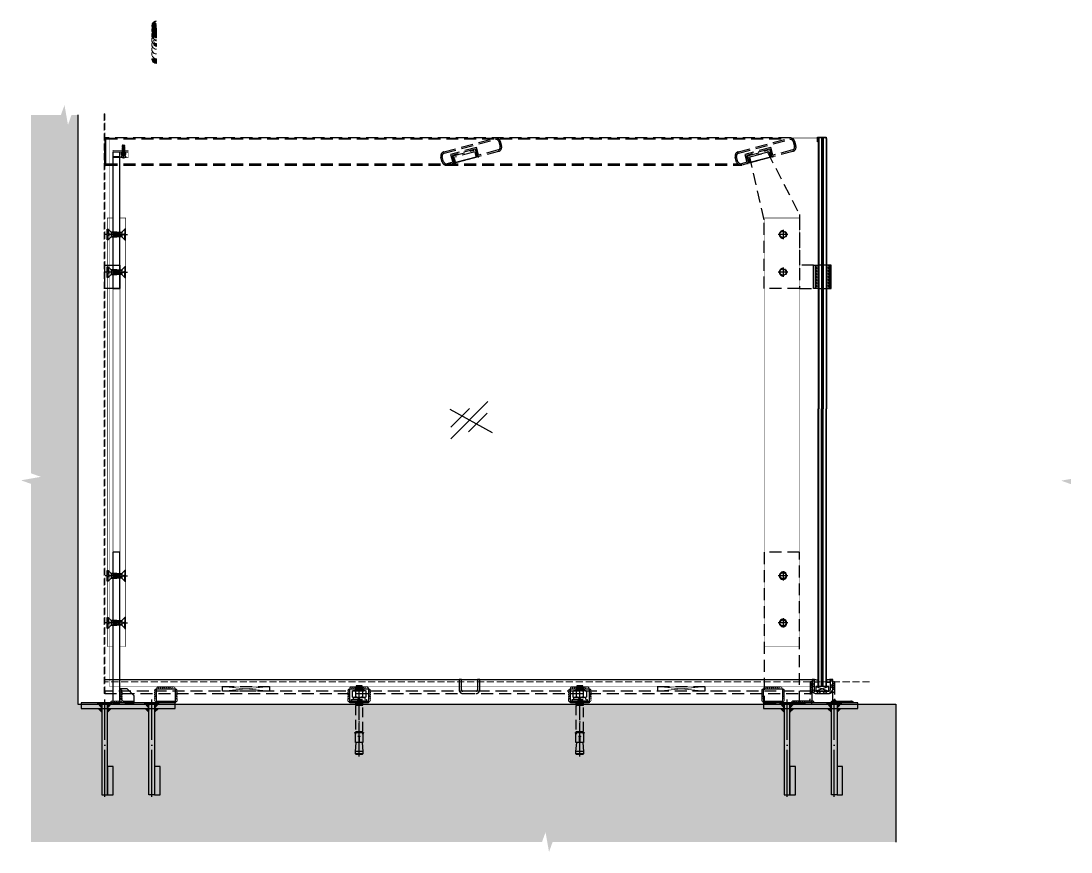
# Model space of a CAD drawing. Header units: millimetres. Extents: x -5 to 2226, y -25 to 1740.
import ezdxf

# ---------------------------------------------------------------- set-up
doc = ezdxf.new("R2010")
doc.units = ezdxf.units.MM
for name, pattern in [('CENTER', [2, 1.25, -0.25, 0.25, -0.25]), ('DASH', [0.35, 0.25, -0.1]), ('DASHED', [19.05, 12.7, -6.35]), ('DOTE', [2.42, 2, -0.2, 0.02, -0.2])]:
    doc.linetypes.add(name, pattern=pattern)
for name, color, linetype in [('@F03_Section_Glass', 4, 'Continuous'), ('@F05_Section_Steel', 24, 'Continuous'), ('@F09_Submate', 8, 'Continuous'), ('@F17_Gridline_Other', 132, 'Continuous'), ('@F19_DIM', 7, 'Continuous'), ('@F20_Fill', 251, 'Continuous'), ('A-Wind', 4, 'Continuous'), ('DIM', 8, 'Continuous'), ('F01_Section_Alu.E', 92, 'Continuous'), ('F04_Section_Stone', 190, 'Continuous'), ('F06_Section_Steel', 24, 'Continuous'), ('F08_Hardware', 13, 'Continuous'), ('F09_Submate', 8, 'Continuous'), ('F11_Hardware', 13, 'Continuous'), ('F23_Wall', 2, 'Continuous'), ('F25_Stru_Fill', 252, 'Continuous'), ('F26_Dote', 1, 'DOTE'), ('F31_Gridline_Other', 132, 'Continuous'), ('F57_Sign', 240, 'Continuous'), ('F58_Dote', 1, 'DOTE'), ('F90_Dote', 145, 'Continuous'), ('F_Submate_Other', 250, 'Continuous'), ('pj', 4, 'Continuous'), ('user', 7, 'Continuous'), ('WELD', 8, 'Continuous'), ('window', 54, 'Continuous'), ('XX', 6, 'DASHED'), ('ZX', 1, 'CENTER'), ('图框', 7, 'Continuous')]:
    doc.layers.add(name, color=color, linetype=linetype)
doc.layers.add('JY-11填充层', color=8, linetype='Continuous', lineweight=5)
pattern_1 = [(45, (-65008.453, 15002.4512), (-1.122532015, 1.122532015), []), (135, (-65008.453, 15002.4512), (-1.122532015, -1.122532015), [])]
pattern_2 = [(45, (423.22, 326.87), (-112.25, 112.25), [])]
pattern_3 = [(45, (1348.22, 326.87), (-112.25, 112.25), [])]

# ---------------------------------------------------------------- blocks, each defined once
blk = doc.blocks.new('YM02-V')
at = {"layer": 'F06_Section_Steel'}
h = blk.add_hatch(dxfattribs=at)
h.set_pattern_fill('ANSI37', color=4, style=0)
h.set_pattern_definition(pattern_1)
h.paths.add_polyline_path([(0, 66), (0, 50), (2, 50), (2, 56), (10, 56), (10, 57)])
h.paths.add_polyline_path([(12, 64), (12, 56), (20, 56)])
h.paths.add_polyline_path([(12, 57), (10, 57), (10, 56), (12, 56)])
h.paths.add_polyline_path([(12, 44), (10, 44), (10, 43), (12, 43)])
h.paths.add_polyline_path([(10, 43), (10, 44), (2, 44), (2, 50), (0, 50), (0, 34)])
h.paths.add_polyline_path([(20, 44), (12, 44), (12, 36)])
h = blk.add_hatch(dxfattribs=at)
h.set_pattern_fill('ANSI37', color=4, style=0)
h.set_pattern_definition(pattern_1)
h.paths.add_polyline_path([(0, -66), (0, -50), (2, -50), (2, -56), (10, -56), (10, -57)])
h.paths.add_polyline_path([(12, -64), (12, -56), (20, -56)])
h.paths.add_polyline_path([(12, -57), (10, -57), (10, -56), (12, -56)])
h.paths.add_polyline_path([(12, -44), (10, -44), (10, -43), (12, -43)])
h.paths.add_polyline_path([(10, -43), (10, -44), (2, -44), (2, -50), (0, -50), (0, -34)])
h.paths.add_polyline_path([(20, -44), (12, -44), (12, -36)])
at = {"layer": 'F06_Section_Steel', "color": 4}
for p, q in [((10, 57), (0, 66)), ((12, 57), (10, 57)), ((10, 57), (10, 56)), ((12, 64), (20, 56)), ((10, 43), (0, 34)), ((10, 43), (10, 44)), ((12, 43), (10, 43)), ((12, 36), (20, 44)), ((10, -43), (0, -34)), ((12, -43), (10, -43)), ((10, -43), (10, -44)), ((12, -36), (20, -44)), ((10, -57), (0, -66)), ((10, -57), (10, -56)), ((12, -57), (10, -57)), ((12, -64), (20, -56))]:
    blk.add_line(p, q, dxfattribs=at)
at = {"layer": 'F06_Section_Steel'}
for points in [[(12, -100), (12, 100), (0, 100), (0, -100)], [(195, 68), (135, 68), (135, 56), (195, 56), (195, 68)], [(195, 44), (2, 44), (2, 56), (195, 56), (195, 44)], [(195, -44), (2, -44), (2, -56), (195, -56), (195, -44)], [(195, -32), (135, -32), (135, -44), (195, -44), (195, -32)]]:
    blk.add_lwpolyline(points, close=True, dxfattribs=at)
at = {"layer": 'F58_Dote', "ltscale": 50}
for p, q in [((199.6, 50), (-6.9, 50)), ((199.6, -50), (-6.9, -50))]:
    blk.add_line(p, q, dxfattribs=at)
blk = doc.blocks.new('*U222')
at = {"layer": 'JY-11填充层'}
for centre, end in [((4, 0), 180), ((8, 0), 120), ((12, 0), 120), ((16, 0), 120), ((20, 0), 120), ((24, 0), 120)]:
    blk.add_arc(centre, 4, 0, end, dxfattribs=at)
blk = doc.blocks.new('*U14')
at = {"layer": 'JY-11填充层'}
for centre, end in [((4, 0), 180), ((8, 0), 120), ((12, 0), 120), ((16, 0), 120), ((20, 0), 120), ((24, 0), 120), ((28, 0), 120), ((32, 0), 120), ((36, 0), 120)]:
    blk.add_arc(centre, 4, 0, end, dxfattribs=at)
blk = doc.blocks.new('30角钢（平面）')
at = {"layer": '@F05_Section_Steel', "elevation": 0}
for points in [[(171496.2, -73616), (171496.2, -73586), (171456.2, -73586), (171456.2, -73616), (171496.2, -73616)], [(171496.2, -73612), (171496.2, -73612), (171456.2, -73612)]]:
    blk.add_lwpolyline(points, dxfattribs=at)
at = {"layer": 'JY-11填充层', "rotation": 90}
blk.add_blockref('*U222', (171456.2, -73614, 0), dxfattribs=at)
at = {"layer": 'JY-11填充层'}
blk.add_blockref('*U14', (171456.2, -73586, 0), dxfattribs=at)
at = {"layer": 'JY-11填充层', "xscale": -1, "rotation": 270}
blk.add_blockref('*U222', (171496.2, -73614, 0), dxfattribs=at)
blk = doc.blocks.new('A$C2D332B79')
at = {"layer": 'DIM', "linetype": 'DASHED', "ltscale": 450}
blk.add_line((7.2, 0), (358.3, 351.1), dxfattribs=at)
at = {"layer": 'DIM'}
for p, q in [((0, 279.9), (398.5, 58.2)), ((9.8, 110.5), (185.3, 286)), ((176.3, 65), (351.8, 240.6))]:
    blk.add_line(p, q, dxfattribs=at)
blk = doc.blocks.new('FB10X15')
at = {"layer": 'F26_Dote', "linetype": 'DOTE', "ltscale": 10}
blk.add_line((73.7, 0), (-22.3, 0), dxfattribs=at)
at = {"layer": 'XX'}
for p, q in [((-17.3, -5), (-16.1, 5)), ((-14.2, 4), (-15.8, 4)), ((-14.8, -5), (-14.1, 0.7)), ((-13.1, 4.6), (-5.7, 4.6)), ((-2, 2), (-4.6, -0.6)), ((-2, 0.6), (-4.6, -2)), ((0.8, 4), (0, 4)), ((0.2, -5), (1.4, 5)), ((3.3, 4), (1.7, 4)), ((2.7, -5), (3.9, 5)), ((5.8, 4), (4.2, 4)), ((5.2, -5), (5.9, 0.7)), ((66.8, -5), (66.8, 5)), ((70.1, -5), (70.1, 5)), ((-15.1, -4), (-16.8, -4)), ((-14.1, -4), (-14.3, -4)), ((-13.1, -4.6), (-5.7, -4.6)), ((2.4, -4), (0.7, -4)), ((4.9, -4), (3.2, -4)), ((5.9, -4), (5.7, -4))]:
    blk.add_line(p, q, dxfattribs=at)
for points in [[(-17.6, -4), (-20.1, -4), (-20.1, 4), (-16.7, 4)], [(-14.1, 4), (-14.2, 4), (-15.1, -4), (-14.8, -5), (-14.3, -4), (-14.1, -2.7)], [(0, -4.5), (0.2, -5), (0.7, -4), (1.7, 4), (1.4, 5), (0.8, 4), (0, -2.9)], [(5.9, 4), (5.8, 4), (4.9, -4), (5.2, -5), (5.7, -4), (5.9, -2.7)], [(40.3, 3.9), (41.9, 3.9)], [(54.9, -4.1), (66.8, -5), (70.1, -5), (70.9, -4.2), (70.9, 4.2), (70.1, 5), (66.8, 5), (54.9, 4.1)], [(41.9, -3.9), (40.3, -3.9)]]:
    blk.add_lwpolyline(points, dxfattribs=at)
for points in [[(-17.3, -5), (-16.8, -4), (-15.8, 4), (-16.1, 5), (-16.7, 4), (-17.6, -4)], [(-4.6, 8.1), (-2, 8.1), (-2, -8), (-4.6, -8)], [(0, 10.1), (-2, 10.1), (-2, -9.9), (0, -9.9)], [(2.7, -5), (3.2, -4), (4.2, 4), (3.9, 5), (3.3, 4), (2.4, -4)], [(40.3, -5), (5.9, -5), (5.9, 5), (40.3, 5)]]:
    blk.add_lwpolyline(points, close=True, dxfattribs=at)
for points in [[(-13.1, 9.2), (-5.7, 9.2, -0.221695), (-4.6, 6.9), (-4.6, -6.9, -0.221695), (-5.7, -9.2), (-13.1, -9.2, -0.221695), (-14.1, -6.9), (-14.1, 6.9, -0.221695)], [(43.9, -5), (54.9, -5), (54.9, -0.6), (47.4, -0.6, -2.21525), (47.4, 0.6), (54.9, 0.6), (54.9, 5), (43.9, 5), (41.9, 5.8), (41.9, -5.8)]]:
    blk.add_lwpolyline(points, format="xyb", close=True, dxfattribs=at)
for points in [[(-14.1, 6.9, 0.221695), (-13.1, 4.6, 0.233154), (-13.1, -4.6, 0.221695), (-14.1, -6.9)], [(-4.6, 6.9, -0.221695), (-5.7, 4.6, -0.233154), (-5.7, -4.6, -0.221695), (-4.6, -6.9)]]:
    blk.add_lwpolyline(points, format="xyb", dxfattribs=at)
for centre, start, end in [((40.1, 23.2), 275.4121, 281.6494), ((40.1, -23.2), 78.3506, 84.5879)]:
    blk.add_arc(centre, 18.6, start, end, dxfattribs=at)
blk = doc.blocks.new('肋板')
at = {"layer": '@F05_Section_Steel', "elevation": 0}
blk.add_lwpolyline([(-135353.8, 59079.8), (-135373.8, 59079.8), (-135373.8, 59094.8), (-135358.8, 59109.8), (-135343.8, 59109.8), (-135343.8, 59089.8)], close=True, dxfattribs=at)
at = {"layer": 'WELD'}
for centre, start, end in [((-135343.8, 59105.8, 0), 90, 210), ((-135343.8, 59101.8, 0), 90, 210), ((-135343.8, 59097.8, 0), 90, 210), ((-135343.8, 59101.8, 0), 90, 150), ((-135343.8, 59097.8, 0), 90, 150), ((-135369.8, 59079.8, 0), 60, 180), ((-135365.8, 59079.8, 0), 60, 180), ((-135365.8, 59079.8, 0), 120, 180), ((-135361.8, 59079.8, 0), 60, 180), ((-135361.8, 59079.8, 0), 120, 180), ((-135357.8, 59079.8, 0), 60, 180), ((-135357.8, 59079.8, 0), 120, 180), ((-135353.8, 59079.8, 0), 60, 180), ((-135353.8, 59079.8, 0), 120, 180), ((-135349.8, 59079.8, 0), 90, 180), ((-135349.8, 59079.8, 0), 120, 180), ((-135343.8, 59093.8, 0), 90, 210), ((-135343.8, 59089.8, 0), 90, 210), ((-135343.8, 59085.8, 0), 90, 180), ((-135343.8, 59093.8, 0), 90, 150), ((-135343.8, 59089.8, 0), 90, 150), ((-135343.8, 59085.8, 0), 90, 150)]:
    blk.add_arc(centre, 4, start, end, dxfattribs=at)
blk = doc.blocks.new('*U23')
at = {"layer": 'pj'}
for p, q in [((-2.1, 0), (-2.1, -0.5)), ((-2.5, -0.8), (2.5, -0.4)), ((-2.5, -0.8), (2.5, -0.4)), ((-2.1, -0.5), (-2.5, -0.8)), ((-2.5, -0.8), (-2.5, -0.8)), ((-2.5, -0.8), (-2.1, -1.1)), ((-2.5, -1.6), (2.5, -1.2)), ((-2.5, -1.6), (2.5, -1.2)), ((-2.1, -1.3), (-2.5, -1.6)), ((-2.5, -1.6), (-2.5, -1.6)), ((-2.5, -1.6), (-2.1, -1.9)), ((-2.5, -2.4), (2.5, -2)), ((-2.5, -2.4), (2.5, -2)), ((-2.5, -2.4), (-2.1, -2.1)), ((-2.1, -2.7), (-2.5, -2.4)), ((-2.5, -2.4), (-2.5, -2.4)), ((-2.5, -3.2), (2.5, -2.8)), ((-2.5, -3.2), (2.5, -2.8)), ((-2.5, -3.2), (-2.1, -2.9)), ((-2.5, -3.2), (-2.5, -3.2)), ((-2.1, -3.5), (-2.5, -3.2)), ((-2.5, -4), (2.5, -3.6)), ((-2.5, -4), (2.5, -3.6)), ((-2.5, -4), (-2.1, -3.7)), ((-2.5, -4), (-2.5, -4)), ((-2.1, -4.3), (-2.5, -4)), ((-2.5, -4.8), (2.5, -4.4)), ((-2.5, -4.8), (2.5, -4.4)), ((-2.5, -4.8), (-2.1, -4.5)), ((-2.5, -4.8), (-2.5, -4.8)), ((-2.1, -5.1), (-2.5, -4.8)), ((-2.5, -5.6), (2.5, -5.2)), ((-2.5, -5.6), (2.5, -5.2)), ((-2.5, -5.6), (-2.1, -5.3)), ((-2.5, -5.6), (-2.5, -5.6)), ((-2.1, -5.9), (-2.5, -5.6)), ((-2.5, -6.4), (2.5, -6)), ((-2.5, -6.4), (2.5, -6)), ((-2.5, -6.4), (-2.1, -6.1)), ((-2.5, -6.4), (-2.5, -6.4)), ((-2.1, -6.7), (-2.5, -6.4)), ((-2.5, -7.2), (2.5, -6.8)), ((-2.5, -7.2), (2.5, -6.8)), ((-2.5, -7.2), (-2.1, -6.9)), ((-2.5, -7.2), (-2.5, -7.2)), ((-2.1, -7.5), (-2.5, -7.2)), ((-2.5, -8), (2.5, -7.6)), ((-2.5, -8), (2.5, -7.6)), ((-2.5, -8), (-2.1, -7.7)), ((-2.5, -8), (-2.5, -8)), ((-2.1, -8.3), (-2.5, -8)), ((-2.5, -8.8), (2.5, -8.4)), ((-2.5, -8.8), (2.5, -8.4)), ((-2.5, -8.8), (-2.1, -8.5)), ((-2.5, -8.8), (-2.5, -8.8)), ((-2.1, -9.1), (-2.5, -8.8)), ((-2.5, -9.6), (2.5, -9.2)), ((-2.5, -9.6), (2.5, -9.2)), ((-2.5, -9.6), (-2.1, -9.3)), ((-2.5, -9.6), (-2.5, -9.6)), ((-2.1, -9.9), (-2.5, -9.6)), ((-2.5, -10.4), (2.5, -10)), ((-2.5, -10.4), (2.5, -10)), ((-2.5, -10.4), (-2.1, -10.1)), ((-2.5, -10.4), (-2.5, -10.4)), ((-2.1, -10.7), (-2.5, -10.4)), ((-2.5, -11.2), (2.5, -10.8)), ((-2.5, -11.2), (2.5, -10.8)), ((-2.5, -11.2), (-2.1, -10.9)), ((-2.5, -11.2), (-2.5, -11.2)), ((-2.1, -11.5), (-2.5, -11.2)), ((-2.5, -12), (2.5, -11.6)), ((-2.5, -12), (2.5, -11.6)), ((-2.5, -12), (-2.1, -11.7)), ((-2.5, -12), (-2.5, -12)), ((-2.1, -12.3), (-2.5, -12)), ((-2.5, -12.8), (2.5, -12.4)), ((-2.5, -12.8), (2.5, -12.4)), ((-2.5, -12.8), (-2.1, -12.5)), ((-2.5, -12.8), (-2.5, -12.8)), ((-2.1, -13.1), (-2.5, -12.8)), ((-2.5, -13.6), (2.5, -13.2)), ((-2.5, -13.6), (2.5, -13.2)), ((-2.5, -13.6), (-2.1, -13.3)), ((-2.5, -13.6), (-2.5, -13.6)), ((-2.1, -13.9), (-2.5, -13.6)), ((-2.5, -14.4), (2.5, -14)), ((-2.5, -14.4), (2.5, -14)), ((-2.5, -14.4), (-2.1, -14.1)), ((-2.1, -14.7), (-2.5, -14.4)), ((-2.5, -14.4), (-2.5, -14.4)), ((-2.5, -15.2), (2.5, -14.8)), ((-2.5, -15.2), (2.5, -14.8)), ((-2.1, -14.9), (-2.5, -15.2)), ((-2.5, -15.2), (-2.5, -15.2)), ((-2.5, -15.2), (-2.1, -15.5)), ((-2.5, -16), (2.5, -15.6)), ((-2.5, -16), (2.5, -15.6)), ((-2.1, -15.7), (-2.5, -16)), ((-2.5, -16), (-2.5, -16)), ((-2.5, -16), (-2.1, -16.3)), ((-2.5, -16.8), (2.5, -16.4)), ((-2.5, -16.8), (2.5, -16.4)), ((-2.5, -16.8), (-2.1, -16.5)), ((-2.1, -17.1), (-2.5, -16.8)), ((-2.5, -16.8), (-2.5, -16.8)), ((-2.1, -0.5), (2.1, -0.1)), ((-2.1, -1.1), (2.1, -0.7)), ((-2.1, -1.3), (2.1, -0.9)), ((-2.1, -1.1), (-2.1, -1.3)), ((-2.1, -1.9), (2.1, -1.5)), ((-2.1, -2.1), (2.1, -1.7)), ((-2.1, -1.9), (-2.1, -2)), ((-2.1, -2.1), (-2.1, -2)), ((-2.1, -2.7), (2.1, -2.3)), ((-2.1, -2.9), (2.1, -2.5)), ((-2.1, -2.7), (-2.1, -2.8)), ((-2.1, -2.9), (-2.1, -2.8)), ((-2.1, -3.5), (2.1, -3.1)), ((-2.1, -3.7), (2.1, -3.3)), ((-2.1, -3.5), (-2.1, -3.6)), ((-2.1, -3.7), (-2.1, -3.6)), ((-2.1, -4.3), (2.1, -3.9)), ((-2.1, -4.5), (2.1, -4.1)), ((-2.1, -4.3), (-2.1, -4.4)), ((-2.1, -4.5), (-2.1, -4.4)), ((-2.1, -5.1), (2.1, -4.7)), ((-2.1, -5.3), (2.1, -4.9)), ((-2.1, -5.1), (-2.1, -5.2)), ((-2.1, -5.3), (-2.1, -5.2)), ((-2.1, -5.9), (2.1, -5.5)), ((-2.1, -6.1), (2.1, -5.7)), ((-2.1, -5.9), (-2.1, -6)), ((-2.1, -6.1), (-2.1, -6)), ((-2.1, -6.7), (2.1, -6.3)), ((-2.1, -6.9), (2.1, -6.5)), ((-2.1, -6.7), (-2.1, -6.8)), ((-2.1, -6.9), (-2.1, -6.8)), ((-2.1, -7.5), (2.1, -7.1)), ((-2.1, -7.7), (2.1, -7.3)), ((-2.1, -7.5), (-2.1, -7.6)), ((-2.1, -7.7), (-2.1, -7.6)), ((-2.1, -8.3), (2.1, -7.9)), ((-2.1, -8.5), (2.1, -8.1)), ((-2.1, -8.3), (-2.1, -8.4)), ((-2.1, -8.5), (-2.1, -8.4)), ((-2.1, -9.1), (2.1, -8.7)), ((-2.1, -9.3), (2.1, -8.9)), ((-2.1, -9.1), (-2.1, -9.2)), ((-2.1, -9.3), (-2.1, -9.2)), ((-2.1, -9.9), (2.1, -9.5)), ((-2.1, -10.1), (2.1, -9.7)), ((-2.1, -9.9), (-2.1, -10)), ((-2.1, -10.1), (-2.1, -10)), ((-2.1, -10.7), (2.1, -10.3)), ((-2.1, -10.9), (2.1, -10.5)), ((-2.1, -10.7), (-2.1, -10.8)), ((-2.1, -10.9), (-2.1, -10.8)), ((-2.1, -11.5), (2.1, -11.1)), ((-2.1, -11.7), (2.1, -11.3)), ((-2.1, -11.5), (-2.1, -11.6)), ((-2.1, -11.7), (-2.1, -11.6)), ((-2.1, -12.3), (2.1, -11.9)), ((-2.1, -12.5), (2.1, -12.1)), ((-2.1, -12.3), (-2.1, -12.4)), ((-2.1, -12.5), (-2.1, -12.4)), ((-2.1, -13.1), (2.1, -12.7)), ((-2.1, -13.3), (2.1, -12.9)), ((-2.1, -13.1), (-2.1, -13.2)), ((-2.1, -13.3), (-2.1, -13.2)), ((-2.1, -13.9), (2.1, -13.5)), ((-2.1, -14.1), (2.1, -13.7)), ((-2.1, -14.1), (-2.1, -13.9)), ((-2.1, -14.7), (2.1, -14.3)), ((-2.1, -14.9), (2.1, -14.5)), ((-2.1, -14.8), (-2.1, -14.7)), ((-2.1, -14.8), (-2.1, -14.9)), ((-2.1, -15.5), (2.1, -15.1)), ((-2.1, -15.7), (2.1, -15.3)), ((-2.1, -15.5), (-2.1, -15.7)), ((-2.1, -16.3), (2.1, -15.9)), ((-2.1, -16.5), (2.1, -16.1)), ((-2.1, -16.3), (-2.1, -16.4)), ((-2.1, -16.5), (-2.1, -16.4)), ((-2.1, -17.1), (2.1, -16.7)), ((-2.1, -17.2), (-2.1, -17.1)), ((2.5, -17.2), (-2.1, -17.2)), ((-0.9, -17.2), (2.1, -16.9)), ((1.8, -17.2), (2.5, -17.2)), ((2.1, 0), (2.1, -0.1)), ((2.1, -0.1), (2.5, -0.4)), ((2.5, -0.4), (2.1, -0.7)), ((2.1, -0.7), (2.1, -0.9)), ((2.1, -0.9), (2.5, -1.2)), ((2.5, -1.2), (2.1, -1.5)), ((2.1, -1.5), (2.1, -1.6)), ((2.1, -1.7), (2.1, -1.6)), ((2.5, -2), (2.1, -1.7)), ((2.1, -2.3), (2.5, -2)), ((2.1, -2.3), (2.1, -2.4)), ((2.1, -2.5), (2.1, -2.4)), ((2.5, -2.8), (2.1, -2.5)), ((2.1, -3.1), (2.5, -2.8)), ((2.1, -3.1), (2.1, -3.2)), ((2.1, -3.3), (2.1, -3.2)), ((2.5, -3.6), (2.1, -3.3)), ((2.1, -3.9), (2.5, -3.6)), ((2.1, -3.9), (2.1, -4)), ((2.1, -4.1), (2.1, -4)), ((2.5, -4.4), (2.1, -4.1)), ((2.1, -4.7), (2.5, -4.4)), ((2.1, -4.7), (2.1, -4.8)), ((2.1, -4.9), (2.1, -4.8)), ((2.5, -5.2), (2.1, -4.9)), ((2.1, -5.5), (2.5, -5.2)), ((2.1, -5.5), (2.1, -5.6)), ((2.1, -5.7), (2.1, -5.6)), ((2.5, -6), (2.1, -5.7)), ((2.1, -6.3), (2.5, -6)), ((2.1, -6.3), (2.1, -6.4)), ((2.1, -6.5), (2.1, -6.4)), ((2.5, -6.8), (2.1, -6.5)), ((2.1, -7.1), (2.5, -6.8)), ((2.1, -7.1), (2.1, -7.2)), ((2.1, -7.3), (2.1, -7.2)), ((2.5, -7.6), (2.1, -7.3)), ((2.1, -7.9), (2.5, -7.6)), ((2.1, -7.9), (2.1, -8)), ((2.1, -8.1), (2.1, -8)), ((2.5, -8.4), (2.1, -8.1)), ((2.1, -8.7), (2.5, -8.4)), ((2.1, -8.7), (2.1, -8.8)), ((2.1, -8.9), (2.1, -8.8)), ((2.5, -9.2), (2.1, -8.9)), ((2.1, -9.5), (2.5, -9.2)), ((2.1, -9.5), (2.1, -9.6)), ((2.1, -9.7), (2.1, -9.6)), ((2.5, -10), (2.1, -9.7)), ((2.1, -10.3), (2.5, -10)), ((2.1, -10.3), (2.1, -10.4)), ((2.1, -10.5), (2.1, -10.4)), ((2.5, -10.8), (2.1, -10.5)), ((2.1, -11.1), (2.5, -10.8)), ((2.1, -11.1), (2.1, -11.2)), ((2.1, -11.3), (2.1, -11.2)), ((2.5, -11.6), (2.1, -11.3)), ((2.1, -11.9), (2.5, -11.6)), ((2.1, -11.9), (2.1, -12)), ((2.1, -12.1), (2.1, -12)), ((2.5, -12.4), (2.1, -12.1)), ((2.1, -12.7), (2.5, -12.4)), ((2.1, -12.7), (2.1, -12.8)), ((2.1, -12.9), (2.1, -12.8)), ((2.5, -13.2), (2.1, -12.9)), ((2.1, -13.5), (2.5, -13.2)), ((2.1, -13.7), (2.1, -13.5)), ((2.5, -14), (2.1, -13.7)), ((2.1, -14.3), (2.5, -14)), ((2.1, -14.4), (2.1, -14.3)), ((2.1, -14.4), (2.1, -14.5)), ((2.1, -14.5), (2.5, -14.8)), ((2.5, -14.8), (2.1, -15.1)), ((2.1, -15.1), (2.1, -15.3)), ((2.1, -15.3), (2.5, -15.6)), ((2.5, -15.6), (2.1, -15.9)), ((2.1, -15.9), (2.1, -16)), ((2.1, -16.1), (2.1, -16)), ((2.5, -16.4), (2.1, -16.1)), ((2.1, -16.7), (2.5, -16.4)), ((2.1, -16.9), (2.1, -16.7)), ((2.5, -17.2), (2.1, -16.9)), ((2.5, -0.4), (2.5, -0.4)), ((2.5, -1.2), (2.5, -1.2)), ((2.5, -2), (2.5, -2)), ((2.5, -2.8), (2.5, -2.8)), ((2.5, -3.6), (2.5, -3.6)), ((2.5, -4.4), (2.5, -4.4)), ((2.5, -5.2), (2.5, -5.2)), ((2.5, -6), (2.5, -6)), ((2.5, -6.8), (2.5, -6.8)), ((2.5, -7.6), (2.5, -7.6)), ((2.5, -8.4), (2.5, -8.4)), ((2.5, -9.2), (2.5, -9.2)), ((2.5, -10), (2.5, -10)), ((2.5, -10.8), (2.5, -10.8)), ((2.5, -11.6), (2.5, -11.6)), ((2.5, -12.4), (2.5, -12.4)), ((2.5, -13.2), (2.5, -13.2)), ((2.5, -14), (2.5, -14)), ((2.5, -14.8), (2.5, -14.8)), ((2.5, -15.6), (2.5, -15.6)), ((2.5, -16.4), (2.5, -16.4)), ((2.5, -17.2), (2.5, -17.2))]:
    blk.add_line(p, q, dxfattribs=at)
blk.add_lwpolyline([(-4.8, 2.1), (-4.8, 0), (4.8, 0), (4.8, 2.1, 0.148437), (0.4, 3.7), (0.4, 3.5), (-0.4, 3.5), (-0.4, 3.7, 0.148437)], format="xyb", close=True, dxfattribs=at)
at = {"layer": 'ZX', "ltscale": 0.1}
blk.add_line((0, 4.7), (0, -18.2), dxfattribs=at)
blk = doc.blocks.new('*U100')
at = {"layer": 'A-Wind'}
for p, q in [((3, 0), (-3, 0)), ((-3, 0), (-3, -590)), ((3, 0), (4, -1)), ((3, 0), (3, -590)), ((12.5, 0), (6.5, 0)), ((6.5, 0), (6.5, -590)), ((12.5, 0), (13.5, -1)), ((12.5, 0), (12.5, -590)), ((-3, 0), (-4, -1)), ((-4, -1), (-4, -590)), ((4, -1), (4, -590)), ((5.5, -1), (4, -1)), ((6.5, 0), (5.5, -1)), ((5.5, -1), (5.5, -590)), ((13.5, -1), (13.5, -590))]:
    blk.add_line(p, q, dxfattribs=at)
at = {"layer": 'pj', "ltscale": 25, "const_width": 1.56}
blk.add_lwpolyline([(4.8, -1), (4.8, -590)], dxfattribs=at)
blk = doc.blocks.new('*U101')
at = {"layer": 'A-Wind'}
for p, q in [((3, 0), (-3, 0)), ((-3, 0), (-3, -575)), ((3, 0), (4, -1)), ((3, 0), (3, -575)), ((12.5, 0), (6.5, 0)), ((6.5, 0), (6.5, -575)), ((12.5, 0), (13.5, -1)), ((12.5, 0), (12.5, -575)), ((-3, 0), (-4, -1)), ((-4, -1), (-4, -575)), ((4, -1), (4, -575)), ((5.5, -1), (4, -1)), ((6.5, 0), (5.5, -1)), ((5.5, -1), (5.5, -575)), ((13.5, -1), (13.5, -575))]:
    blk.add_line(p, q, dxfattribs=at)
at = {"layer": 'pj', "ltscale": 25, "const_width": 1.56}
blk.add_lwpolyline([(4.8, -1), (4.8, -575)], dxfattribs=at)
blk = doc.blocks.new('U槽')
at = {"layer": '@F20_Fill'}
h = blk.add_hatch(dxfattribs=at)
h.set_pattern_fill('ANSI32', color=256, scale=2, style=0)
h.set_pattern_definition([(45, (0, 0), (-6.7352, 6.7352), []), (45, (4.49, 0), (-6.7352, 6.7352), [])])
h.paths.add_polyline_path([(-4.2, -22, -0.414214), (-7.2, -25), (-34.8, -25, -0.414214), (-37.8, -22), (-37.8, 0), (-42.8, 0), (-42.8, -22, 0.414214), (-34.8, -30), (-7.2, -30, 0.414214), (0.8, -22), (0.8, 0), (-4.2, 0)])
at = {"layer": '@F05_Section_Steel', "color": 8}
blk.add_lwpolyline([(-7.2, -15), (-34.8, -15), (-34.8, -25), (-7.2, -25)], close=True, dxfattribs=at)
for points in [[(-34.8, -15), (-7.2, -25)], [(-7.2, -15), (-34.8, -25)]]:
    blk.add_lwpolyline(points, dxfattribs=at)
at = {"layer": 'F06_Section_Steel'}
blk.add_lwpolyline([(0.8, -22), (0.8, 0), (-4.2, 0), (-4.2, -22, -0.414214), (-7.2, -25), (-34.8, -25, -0.414214), (-37.8, -22), (-37.8, 0), (-42.8, 0), (-42.8, -22, 0.414214), (-34.8, -30), (-7.2, -30, 0.414214)], format="xyb", close=True, dxfattribs=at)
blk = doc.blocks.new('*U106')
at = {"layer": 'F_Submate_Other', "color": 8, "extrusion": (7.4988e-33, 1.22465e-16, -1)}
for centre, end in [((-4, 0), 0), ((-8, 0), 300), ((-12, 0), 300), ((-16, 0), 300)]:
    blk.add_arc(centre, 4, 180, end, dxfattribs=at)
blk = doc.blocks.new('*U107')
at = {"layer": 'F_Submate_Other', "color": 8, "extrusion": (7.4988e-33, 1.22465e-16, -1)}
for centre, end in [((-4, 0), 0), ((-8, 0), 300), ((-12, 0), 300), ((-16, 0), 300), ((-20, 0), 300), ((-24, 0), 300), ((-28, 0), 300), ((-32, 0), 300), ((-36, 0), 300), ((-40, 0), 300), ((-44, 0), 300)]:
    blk.add_arc(centre, 4, 180, end, dxfattribs=at)
blk = doc.blocks.new('六角螺栓M8x35-左')
for p, q in [((0, 7.5), (-6.5, 3.8)), ((-6.5, -3.8), (-6.5, 3.8)), ((0, 7.5), (6.5, 3.8)), ((6.5, -3.8), (6.5, 3.8)), ((-6.5, -3.8), (0, -7.5)), ((6.5, -3.8), (0, -7.5))]:
    blk.add_line(p, q)
blk.add_circle((0, 0), 8)
for start, end in [(90, 270), (270, 90)]:
    blk.add_arc((0, 0), 6.5, start, end)
at = {"layer": 'F90_Dote'}
for p, q in [((-10, 0), (10, 0)), ((0, 10), (0, -10))]:
    blk.add_line(p, q, dxfattribs=at)
blk = doc.blocks.new('*U218')
blk.add_blockref('六角螺栓M8x35-左', (0, 0))
blk = doc.blocks.new('M5x12FHS')
at = {"layer": 'F31_Gridline_Other', "ltscale": 0.5}
for p, q in [((-5.8, 1.2), (-0.8, 1.2)), ((5.8, 1.2), (0.8, 1.2)), ((-2.5, -8.3), (-1.9, -10)), ((2.5, -8.3), (1.9, -10))]:
    blk.add_line(p, q, dxfattribs=at)
blk.add_lwpolyline([(-0.8, 0), (0.8, 0), (0.8, 2), (5.5, 2, -0.414214), (5.8, 1.7), (5.8, 1.3, -0.198912), (5.7, 1.1), (2.5, -2.2), (-2.5, -2.2), (-5.7, 1.1, -0.198912), (-5.8, 1.3), (-5.8, 1.7, -0.414214), (-5.5, 2), (-0.8, 2)], format="xyb", close=True, dxfattribs=at)
for points in [[(-2.5, -2.2), (-2.5, -8.3), (2.5, -8.3), (2.5, -2.2)], [(-1.9, -2.2), (-1.9, -10), (1.9, -10), (1.9, -2.2)]]:
    blk.add_lwpolyline(points, dxfattribs=at)
at = {"layer": 'F90_Dote', "linetype": 'DOTE', "ltscale": 3}
blk.add_line((0, -12.1), (0, 4.1), dxfattribs=at)
blk = doc.blocks.new('*U110')
at = {"layer": 'JY-11填充层'}
for centre, end in [((4, 0), 180), ((8, 0), 120), ((12, 0), 120), ((16, 0), 120), ((20, 0), 120)]:
    blk.add_arc(centre, 4, 0, end, dxfattribs=at)

msp = doc.modelspace()

# ---------------------------------------------------------------- hatches: boundary and pattern name
at = {"layer": 'F09_Submate', "linetype": 'ByBlock'}
h = msp.add_hatch(dxfattribs=at)
h.set_pattern_fill('DOTS', color=8, scale=0.75, style=0)
h.set_pattern_definition([(0, (-4771300.875, -2191664.5878), (0.5953125, 1.190625), [0, -1.190625])])
edge = h.paths.add_edge_path()
edge.add_arc((175.2, 1432.1), 2, 90, 179.9327)
edge.add_line((173.2, 1432.1), (173.2, 1491.9))
edge.add_line((173.2, 1491.9), (173.2, 1493.9))
edge.add_arc((175.2, 1493.9), 2, 180, 270)
edge.add_line((175.2, 1491.9), (175.2, 1434.1))
h = msp.add_hatch(dxfattribs=at)
h.set_pattern_fill('DOTS', color=8, scale=0.75, style=0)
h.set_pattern_definition([(0, (-4771300.875, -2191664.5875), (0.5953125, 1.190625), [0, -1.190625])])
edge = h.paths.add_edge_path()
edge.add_arc((175.2, 1432.1), 2, 90, 179.9327)
edge.add_line((173.2, 1432.1), (173.2, 1491.9))
edge.add_line((173.2, 1491.9), (173.2, 1493.9))
edge.add_arc((175.2, 1493.9), 2, 180, 270)
edge.add_line((175.2, 1491.9), (175.2, 1434.1))
at = {"layer": 'F25_Stru_Fill'}
h = msp.add_hatch(dxfattribs=at)
h.set_pattern_fill('钢筋混凝土', color=256, scale=15, style=0)
h.set_pattern_definition([(45, (-4685024.136, -2137534.108), (-26.5165043, 26.5165043), []), (50, (-4685024.14, -2137534.11), (107.5890274, -9.4128202), [11.25, -123.75]), (355, (-4685024.14, -2137534.11), (-20.8127, 112.82882), [9, -99]), (100.4514, (-4685015.17, -2137534.89), (86.7764073, 103.4159313), [9.5610285, -105.1713168]), (46.1842, (-4685024.14, -2137504.11), (160.0861573, -24.827852), [16.875, -185.625]), (96.6356, (-4685010.8, -2137506.18), (140.199406, 146.1176806), [14.341543, -157.75695]), (351.1842, (-4685024.14, -2137504.1), (140.199292, 146.11779), [13.5, -148.5]), (21, (-4685009.14, -2137511.61), (89.5360578, -60.3928336), [11.25, -123.75]), (326, (-4685009.14, -2137511.61), (36.4972998, 108.7725068), [9, -99]), (71.4514, (-4685001.67, -2137516.64), (126.0333943, 48.3795745), [9.5610285, -105.1713168]), (37.5, (-4685024.136, -2137534.108), (1.8239783, 49.93407807), [0, -97.8, 0, -100.5, 0, -99.375]), (7.5, (-4685024.136, -2137534.11), (39.4604306, 59.1617568), [0, -57.3, 0, -95.55, 0, -37.875]), (327.5, (-4685057.586, -2137534.108), (80.07336543, -3.38323076), [0, -37.5, 0, -117, 0, -155.25]), (317.5, (-4685072.586, -2137534.11), (87.4779254, 15.01574735), [0, -48.75, 0, -77.7, 0, -110.25])])
h.paths.add_polyline_path([(2226.4, 767.7), (2205.4, 764), (2226.4, 756.5)], flags=17)
h.paths.add_polyline_path([(1853.9, -3.8), (1853.9, 289.4), (116.4, 289.4), (116.4, 1540.7), (102.6, 1540.7), (95.2, 1519.7), (87.8, 1561.7), (80.1, 1540.7), (16.4, 1540.7), (16.4, 779.7), (37.4, 772.1), (-4.6, 764.7), (16.4, 757.2), (16.4, -3.8), (1102.3, -3.8), (1109.9, 17.2), (1117.3, -24.8), (1124.8, -3.8)])
at = {"layer": 'JY-11填充层'}
h = msp.add_hatch(color=256, dxfattribs=at)
edge = h.paths.add_edge_path()
edge.add_line((283.2, 1719.3), (283.2, 1712.3))
edge.add_arc((283.2, 1719.3), 7, 180, 270, ccw=False)
edge.add_line((276.2, 1719.3), (283.2, 1719.3))
h = msp.add_hatch(color=256, dxfattribs=at)
edge = h.paths.add_edge_path()
edge.add_line((283.2, 1725.3), (283.2, 1720.3))
edge.add_arc((283.2, 1725.3), 5, 180, 270, ccw=False)
edge.add_line((278.2, 1725.3), (283.2, 1725.3))
h = msp.add_hatch(color=256, dxfattribs=at)
edge = h.paths.add_edge_path()
edge.add_line((283.2, 1713.3), (283.2, 1704.3))
edge.add_arc((283.2, 1713.3), 9, 180, 270, ccw=False)
edge.add_line((274.2, 1713.3), (283.2, 1713.3))
h = msp.add_hatch(color=256, dxfattribs=at)
edge = h.paths.add_edge_path()
edge.add_line((283.2, 1716.3), (283.2, 1708.3))
edge.add_arc((283.2, 1716.3), 8, 180, 270, ccw=False)
edge.add_line((275.2, 1716.3), (283.2, 1716.3))
h = msp.add_hatch(color=256, dxfattribs=at)
edge = h.paths.add_edge_path()
edge.add_line((283.2, 1712.3), (283.2, 1708.3))
edge.add_arc((283.2, 1712.3), 4, 180, 270, ccw=False)
edge.add_line((279.2, 1712.3), (283.2, 1712.3))
h = msp.add_hatch(color=256, dxfattribs=at)
edge = h.paths.add_edge_path()
edge.add_line((283.2, 1712.1), (283.2, 1709.1))
edge.add_arc((283.2, 1712.1), 3, 180, 270, ccw=False)
edge.add_line((280.2, 1712.1), (283.2, 1712.1))
h = msp.add_hatch(color=256, dxfattribs=at)
edge = h.paths.add_edge_path()
edge.add_line((283.2, 1692.3), (283.2, 1686.3))
edge.add_arc((283.2, 1692.3), 6, 180, 270, ccw=False)
edge.add_line((277.2, 1692.3), (283.2, 1692.3))
h = msp.add_hatch(color=256, dxfattribs=at)
edge = h.paths.add_edge_path()
edge.add_line((283.2, 1660.3), (283.2, 1650.3))
edge.add_arc((283.2, 1660.3), 10, 180, 270, ccw=False)
edge.add_line((273.2, 1660.3), (283.2, 1660.3))
h = msp.add_hatch(dxfattribs=at)
h.set_pattern_fill('ANSI32', color=256, scale=0.5)
h.set_pattern_definition([(45, (-4681854.9636, -2153152.7418), (-1.6837980227, 1.6837980227), []), (45, (-4681853.841, -2153152.7418), (-1.6837980227, 1.6837980227), [])])
h.paths.add_polyline_path([(1687.5, 1483.9), (1687.5, 1493.9), (1706, 1493.9), (1706, 1492.9), (1688.5, 1492.9), (1688.5, 1483.9)])
h = msp.add_hatch(dxfattribs=at)
h.set_pattern_fill('ANSI31', color=256, scale=100)
h.set_pattern_definition(pattern_2)
h.paths.add_polyline_path([(423.2, 326.9), (473.2, 321.9), (523.2, 326.9)])
h = msp.add_hatch(dxfattribs=at)
h.set_pattern_fill('ANSI31', color=256, scale=100)
h.set_pattern_definition(pattern_2)
h.paths.add_polyline_path([(423.2, 316.9), (473.2, 321.9), (523.2, 316.9)])
h = msp.add_hatch(dxfattribs=at)
h.set_pattern_fill('ANSI31', color=256, scale=100)
h.set_pattern_definition(pattern_3)
h.paths.add_polyline_path([(1348.2, 326.9), (1398.2, 321.9), (1448.2, 326.9)])
h = msp.add_hatch(dxfattribs=at)
h.set_pattern_fill('ANSI31', color=256, scale=100)
h.set_pattern_definition(pattern_3)
h.paths.add_polyline_path([(1348.2, 316.9), (1398.2, 321.9), (1448.2, 316.9)])
at = {"layer": 'user', "linetype": 'Continuous'}
h = msp.add_hatch(dxfattribs=at)
h.set_pattern_fill('DOTS', color=4, scale=0.5, style=0)
h.set_pattern_definition([(180, (2641.9277, 111.8785), (-0.396875, 0.79375), [0, -0.79375])])
h.paths.add_polyline_path([(1683.5, 1221.9), (1689.5, 1221.9), (1689.5, 1171.9), (1683.5, 1171.9)])
h = msp.add_hatch(dxfattribs=at)
h.set_pattern_fill('DOTS', color=4, scale=0.5, style=0)
h.set_pattern_definition([(7e-15, (2759.4477, 111.8785), (0.396875, 0.79375), [0, -0.79375])])
h.paths.add_polyline_path([(1707, 1221.9), (1713, 1221.9), (1713, 1171.9), (1707, 1171.9)])

# ---------------------------------------------------------------- linework, layer by layer
at = {"color": 8, "elevation": 0}
for points in [[(1681.5, 341.9, 0.108138), (1689.5, 340.8), (1689.5, 335.8), (1681.5, 335.8)], [(1715, 341.9, -0.108138), (1707, 340.8), (1707, 335.8), (1715, 335.8)]]:
    msp.add_lwpolyline(points, format="xyb", close=True, dxfattribs=at)
at = {"layer": '@F03_Section_Glass', "const_width": 1, "elevation": 0}
msp.add_lwpolyline([(183.2, 1491.9), (1707, 1491.9), (1707, 326.9), (183.2, 326.9)], close=True, dxfattribs=at)
at = {"layer": '@F17_Gridline_Other', "linetype": 'DASH', "lineweight": 13, "ltscale": 60}
msp.add_line((1798.2, 336.9, 0), (173.2, 336.9, 0), dxfattribs=at)
at = {"layer": '@F17_Gridline_Other', "linetype": 'DASH', "lineweight": 13, "ltscale": 60, "elevation": 0}
msp.add_lwpolyline([(173.2, 311.9), (173.2, 1543.5), (172.2, 1543.5), (172.2, 311.9)], close=True, dxfattribs=at)
at = {"layer": 'DIM', "color": 3, "ltscale": 20, "elevation": 0}
for points in [[(1687.5, 1483.9), (1687.5, 1493.9), (1706, 1493.9), (1706, 1492.9), (1688.5, 1492.9), (1688.5, 1483.9)], [(1683.5, 1171.9), (1679.5, 1171.9), (1679.5, 1221.9), (1683.5, 1221.9)], [(1713, 1171.9), (1717, 1171.9), (1717, 1221.9), (1713, 1221.9)]]:
    msp.add_lwpolyline(points, close=True, dxfattribs=at)
at = {"layer": 'F01_Section_Alu.E', "elevation": 0}
msp.add_lwpolyline([(175.2, 1475.4), (175.2, 1491.9, -0.414214), (173.2, 1493.9), (173.2, 1491.9), (173.2, 1475.4)], format="xyb", dxfattribs=at)
msp.add_lwpolyline([(175.2, 1475.4), (175.2, 1491.9, -0.414214), (173.2, 1493.9), (173.2, 1491.9), (173.2, 1475.4)], format="xyb", dxfattribs=at)
at = {"layer": 'F01_Section_Alu.E'}
msp.add_lwpolyline([(175.2, 1477.8), (175.2, 1434.1, 0.414214), (173.2, 1432.1), (173.2, 1434.1), (173.2, 1477.8)], format="xyb", dxfattribs=at)
at = {"layer": 'F06_Section_Steel', "ltscale": 20}
msp.add_line((223.2, 1461.8), (190.7, 1461.8), dxfattribs=at)
at = {"layer": 'F06_Section_Steel'}
msp.add_line((173.2, 341.9, 0), (1676.4, 341.9, 0), dxfattribs=at)
at = {"layer": 'F06_Section_Steel', "const_width": 1}
for points in [[(190.7, 1450.2), (223.2, 1450.2), (223.2, 1465.7), (190.7, 1465.7)], [(190.7, 411.9), (178.7, 411.9), (178.7, 1321.9), (190.7, 1321.9)], [(205.7, 411.9), (217.7, 411.9), (217.7, 1321.9), (205.7, 1321.9)]]:
    msp.add_lwpolyline(points, close=True, dxfattribs=at)
at = {"layer": 'F06_Section_Steel', "ltscale": 20, "elevation": 0}
msp.add_lwpolyline([(173.2, 1221.9), (205.7, 1221.9), (205.7, 1171.9), (173.2, 1171.9)], close=True, dxfattribs=at)
at = {"layer": 'F11_Hardware', "color": 8}
for p, q in [((1689.5, 1490.9, 0), (1688.5, 1483.9, 0)), ((1689.5, 1483.9, 0), (1688.5, 1490.9, 0)), ((1705, 1492.9, 0), (1690.5, 1491.9, 0)), ((1690.5, 1492.9, 0), (1705, 1491.9, 0))]:
    msp.add_line(p, q, dxfattribs=at)
at = {"layer": 'F11_Hardware', "color": 8, "elevation": 0}
for points in [[(1689.5, 1490.9), (1688.5, 1490.9), (1688.5, 1483.9), (1689.5, 1483.9)], [(1705, 1491.9), (1690.5, 1491.9), (1690.5, 1492.9), (1705, 1492.9)]]:
    msp.add_lwpolyline(points, close=True, dxfattribs=at)
at = {"layer": 'F23_Wall', "elevation": 0}
msp.add_lwpolyline([(116.4, 1541), (116.4, 289.4), (1853.9, 289.4), (1853.9, -3.8)], dxfattribs=at)
at = {"layer": 'JY-11填充层'}
for p, q in [((423.2, 316.9, 0), (523.2, 326.9, 0)), ((523.2, 316.9, 0), (423.2, 326.9, 0)), ((1348.2, 316.9, 0), (1448.2, 326.9, 0)), ((1448.2, 316.9, 0), (1348.2, 326.9, 0))]:
    msp.add_line(p, q, dxfattribs=at)
for points in [[(283.2, 1719.3), (283.2, 1712.3, -0.414214), (276.2, 1719.3)], [(283.2, 1725.3), (283.2, 1720.3, -0.414214), (278.2, 1725.3)], [(283.2, 1713.3), (283.2, 1704.3, -0.414214), (274.2, 1713.3)], [(283.2, 1716.3), (283.2, 1708.3, -0.414214), (275.2, 1716.3)], [(283.2, 1712.3), (283.2, 1708.3, -0.414214), (279.2, 1712.3)], [(283.2, 1712.1), (283.2, 1709.1, -0.414214), (280.2, 1712.1)], [(283.2, 1692.3), (283.2, 1686.3, -0.414214), (277.2, 1692.3)], [(283.2, 1660.3), (283.2, 1650.3, -0.414214), (273.2, 1660.3)]]:
    msp.add_lwpolyline(points, format="xyb", close=True, dxfattribs=at)
for centre, radius, start in [((283.2, 1730.3), 10, 90), ((283.2, 1730.3), 10, 90), ((283.2, 1731.3), 9, 90), ((283.2, 1731.3), 9, 90), ((283.2, 1732.3), 8, 90), ((283.2, 1732.3), 8, 90), ((283.2, 1733.3), 7, 90), ((283.2, 1733.3), 7, 90), ((283.2, 1734.3), 6, 90), ((283.2, 1734.3), 6, 90), ((283.2, 1735.3), 5, 90), ((283.2, 1735.3), 5, 90), ((283.2, 1736.3), 4, 90), ((283.2, 1737.3), 3, 90), ((283.2, 1737.3), 3, 90), ((283.2, 1720.3), 10, 150), ((283.2, 1720.3), 10, 150), ((283.2, 1722.3), 9, 150), ((283.2, 1722.3), 9, 150), ((283.2, 1724.3), 8, 150), ((283.2, 1724.3), 8, 150), ((283.2, 1726.3), 7, 150), ((283.2, 1726.3), 7, 150), ((283.2, 1728.3), 6, 150), ((283.2, 1728.3), 6, 150), ((283.2, 1722.3), 6, 150), ((283.2, 1722.3), 6, 150), ((283.2, 1716.3), 6, 150), ((283.2, 1716.3), 6, 150), ((283.2, 1730.3), 5, 150), ((283.2, 1730.3), 5, 150), ((283.2, 1725.3), 5, 150), ((283.2, 1720.3), 5, 150), ((283.2, 1732.3), 4, 150), ((283.2, 1728.3), 4, 150), ((283.2, 1724.3), 4, 150), ((283.2, 1720.3), 4, 150), ((283.2, 1716.3), 4, 150), ((283.2, 1734.3), 3, 150), ((283.2, 1734.3), 3, 150), ((283.2, 1731.3), 3, 150), ((283.2, 1731.3), 3, 150), ((283.2, 1728.3), 3, 150), ((283.2, 1728.3), 3, 150), ((283.2, 1725.3), 3, 150), ((283.2, 1725.3), 3, 150), ((283.2, 1722.3), 3, 150), ((283.2, 1722.3), 3, 150), ((283.2, 1719.3), 3, 150), ((283.2, 1719.3), 3, 150), ((283.2, 1710.3), 10, 150), ((283.2, 1700.3), 10, 150), ((283.2, 1710.3), 6, 150), ((283.2, 1710.3), 6, 150), ((283.2, 1704.3), 6, 150), ((283.2, 1704.3), 6, 150), ((283.2, 1698.3), 6, 150), ((283.2, 1715.3), 5, 150), ((283.2, 1716.3), 3, 150), ((283.2, 1690.3), 10, 150), ((283.2, 1680.3), 10, 150), ((283.2, 1670.3), 10, 150)]:
    msp.add_arc(centre, radius, start, 270, dxfattribs=at)
at = {"layer": 'pj', "color": 2}
msp.add_line((205.7, 1451.5, 0), (190.7, 1451.5, 0), dxfattribs=at)
at = {"layer": 'pj', "color": 2, "elevation": 0}
for points in [[(190.7, 1171.9), (205.7, 1171.9), (205.7, 1461.8), (190.7, 1461.8)], [(190.7, 291.9), (205.7, 291.9), (205.7, 611.9), (190.7, 611.9)]]:
    msp.add_lwpolyline(points, close=True, dxfattribs=at)
at = {"layer": 'user', "color": 4, "linetype": 'Continuous', "elevation": 0}
for points in [[(1689.5, 1171.9), (1683.5, 1171.9), (1683.5, 1221.9), (1689.5, 1221.9)], [(1707, 1171.9), (1713, 1171.9), (1713, 1221.9), (1707, 1221.9)]]:
    msp.add_lwpolyline(points, close=True, dxfattribs=at)
at = {"layer": 'XX', "ltscale": 2}
for p, q in [((175.2, 1489.9), (1621.6, 1489.9)), ((175.2, 1437.1, 0), (1517.8, 1437.1, 0)), ((175.2, 1434.1, 0), (1524.5, 1434.1, 0)), ((1524.5, 1437.1, 0), (1524.5, 1437.1, 0)), ((1649.5, 1321.9, 0), (1649.5, 1221.9, 0)), ((1679.5, 1221.9, 0), (1649.5, 1221.9, 0)), ((1649.5, 1171.9, 0), (1574.5, 1171.9, 0)), ((1649.5, 1171.9, 0), (1679.9, 1171.9, 0)), ((1649.5, 611.9, 0), (1574.5, 611.9, 0))]:
    msp.add_line(p, q, dxfattribs=at)
at = {"layer": 'XX', "ltscale": 2, "elevation": 0}
for points in [[(1630.5, 1491.9), (175.2, 1491.9), (175.2, 1434.1), (1524.5, 1434.1)], [(1574.5, 1171.9), (1574.5, 1317.9), (1544.2, 1451.5), (1581.5, 1461.5), (1649.5, 1329.5), (1649.5, 1171.9)], [(1574.5, 611.9), (1574.5, 291.9), (1649.5, 291.9), (1649.5, 611.9)]]:
    msp.add_lwpolyline(points, dxfattribs=at)
at = {"layer": 'XX', "ltscale": 2}
for points in [[(1002.5, 1491.6, -0.414214), (1013.5, 1485.2), (1016.4, 1474.5, -0.414214), (1010.1, 1463.5), (968, 1452.2, -0.542196), (967.3, 1452.7, 0.502397), (966.7, 1453.2), (965.6, 1452.9, -0.414214), (965, 1453.3), (963.8, 1458, 0.414214), (963.3, 1458.2), (963.2, 1458.2, -0.286745), (962.8, 1458.4), (962.3, 1458.9, -0.554309), (962.5, 1459.6), (962.9, 1459.7, 0.414214), (963.2, 1460.2), (961.1, 1468), (911.8, 1454.8), (913.9, 1447, 0.414214), (914.4, 1446.7), (914.8, 1446.8, -0.554309), (915.3, 1446.3), (915.1, 1445.6, -0.307626), (914.8, 1445.3, 0.435791), (914.5, 1444.8), (915.8, 1440.1, -0.414214), (915.4, 1439.5), (914.3, 1439.2, 0.414214), (914, 1438.6), (914.1, 1438.3, -0.414214), (913.7, 1437.7), (904.3, 1435.1), (901.4, 1434.4, -0.414214), (890.4, 1440.7), (887.6, 1451.4, -0.414214), (893.9, 1462.5)], [(894.7, 1459.6), (1003.3, 1488.7, -0.414214), (1010.6, 1484.4), (1013.5, 1473.7, -0.414214), (1009.3, 1466.4), (967.6, 1455.2), (963.2, 1471.6), (908.2, 1456.9), (912.6, 1440.5), (900.7, 1437.3, -0.414214), (893.3, 1441.5), (890.5, 1452.2, -0.414214)], [(940.5, 1446.1), (962.4, 1451.9, 0.590246), (962.7, 1453.3, -0.14145), (962.6, 1453.5), (960.6, 1460.9, -0.731771), (961.2, 1461.3), (962.2, 1460.6, -0.483383), (962.1, 1459.9, 0.305615), (962, 1459.5), (963.8, 1452.8, 0.414214), (964.4, 1452.5), (966.7, 1453.1, -0.414214), (967.2, 1452.8), (967.3, 1452.5, -0.414214), (966.9, 1451.9), (940.9, 1444.9), (914.8, 1438, -0.414214), (914.2, 1438.3), (914.1, 1438.6, -0.414214), (914.4, 1439.1), (916.7, 1439.7, 0.414214), (917, 1440.3), (915.3, 1447, 0.305615), (914.9, 1447.3, -0.483383), (914.6, 1447.8), (915, 1449, -0.731771), (915.8, 1448.9), (917.8, 1441.5, -0.14145), (917.7, 1441.3, 0.590246), (918.7, 1440.3)], [(970.2, 319.9), (970.2, 341.9), (965.2, 341.9), (965.2, 319.9, -0.414214), (962.2, 316.9), (934.2, 316.9, -0.414214), (931.2, 319.9), (931.2, 341.9), (926.2, 341.9), (926.2, 319.9, 0.414214), (934.2, 311.9), (962.2, 311.9, 0.414214)]]:
    msp.add_lwpolyline(points, format="xyb", close=True, dxfattribs=at)
at = {"layer": 'XX', "ltscale": 2, "elevation": 0}
for points in [[(1627.9, 1491.6, -0.414214), (1638.9, 1485.2), (1641.8, 1474.5, -0.414214), (1635.4, 1463.5), (1593.4, 1452.2, -0.542196), (1592.7, 1452.7, 0.502397), (1592.1, 1453.2), (1591, 1452.9, -0.414214), (1590.4, 1453.3), (1589.1, 1458, 0.414214), (1588.6, 1458.2), (1588.6, 1458.2, -0.286745), (1588.2, 1458.4), (1587.7, 1458.9, -0.554309), (1587.9, 1459.6), (1588.2, 1459.7, 0.414214), (1588.5, 1460.2), (1586.4, 1468), (1537.2, 1454.8), (1539.3, 1447, 0.414214), (1539.8, 1446.7), (1540.2, 1446.8, -0.554309), (1540.7, 1446.3), (1540.5, 1445.6, -0.307626), (1540.2, 1445.3, 0.435791), (1539.9, 1444.8), (1541.1, 1440.1, -0.414214), (1540.8, 1439.5), (1539.7, 1439.2, 0.414214), (1539.4, 1438.6), (1539.4, 1438.3, -0.414214), (1539.1, 1437.7), (1529.6, 1435.1), (1526.8, 1434.4, -0.414214), (1515.8, 1440.7), (1512.9, 1451.4, -0.414214), (1519.3, 1462.5)], [(1520.1, 1459.6), (1628.7, 1488.7, -0.414214), (1636, 1484.4), (1638.9, 1473.7, -0.414214), (1634.6, 1466.4), (1593, 1455.2), (1588.6, 1471.6), (1533.5, 1456.9), (1537.9, 1440.5), (1526, 1437.3, -0.414214), (1518.7, 1441.5), (1515.8, 1452.2, -0.414214)], [(1565.9, 1446.1), (1587.7, 1451.9, 0.590246), (1588.1, 1453.3, -0.14145), (1587.9, 1453.5), (1585.9, 1460.9, -0.731771), (1586.6, 1461.3), (1587.5, 1460.6, -0.483383), (1587.5, 1459.9, 0.305615), (1587.4, 1459.5), (1589.1, 1452.8, 0.414214), (1589.8, 1452.5), (1592.1, 1453.1, -0.414214), (1592.6, 1452.8), (1592.6, 1452.5, -0.414214), (1592.3, 1451.9), (1566.2, 1444.9), (1540.2, 1438, -0.414214), (1539.5, 1438.3), (1539.5, 1438.6, -0.414214), (1539.7, 1439.1), (1542.1, 1439.7, 0.414214), (1542.4, 1440.3), (1540.6, 1447, 0.305615), (1540.3, 1447.3, -0.483383), (1540, 1447.8), (1540.4, 1449, -0.731771), (1541.1, 1448.9), (1543.1, 1441.5, -0.14145), (1543.1, 1441.3, 0.590246), (1544.1, 1440.3)]]:
    msp.add_lwpolyline(points, format="xyb", close=True, dxfattribs=at)
at = {"layer": 'XX', "ltscale": 2}
msp.add_lwpolyline([(957.5, 1461.8), (914, 1450.2), (913, 1454), (956.5, 1465.7)], close=True, dxfattribs=at)
at = {"layer": 'XX', "ltscale": 2, "elevation": 0}
for points in [[(1582.9, 1461.8), (1539.4, 1450.2), (1538.4, 1454), (1581.8, 1465.7)], [(423.2, 326.9), (523.2, 326.9), (523.2, 316.9), (423.2, 316.9)], [(1348.2, 326.9), (1448.2, 326.9), (1448.2, 316.9), (1348.2, 316.9)]]:
    msp.add_lwpolyline(points, close=True, dxfattribs=at)
at = {"layer": 'XX', "ltscale": 2, "const_width": 1, "elevation": 0}
msp.add_lwpolyline([(1649.5, 1321.9), (1574.5, 1321.9), (1574.5, 411.9), (1649.5, 411.9)], close=True, dxfattribs=at)
at = {"layer": 'XX', "ltscale": 1.5, "elevation": 0}
for points in [[(1706.5, 1221.9), (1689.5, 1221.9)], [(1689.5, 1171.9), (1706.5, 1171.9)]]:
    msp.add_lwpolyline(points, dxfattribs=at)
at = {"layer": 'XX', "ltscale": 2, "elevation": 0}
for points in [[(1676.5, 291.9), (1676.5, 336.9), (1673.8, 336.9, 0.414214), (1672.5, 335.5), (1672.5, 300.9, -0.414214), (1667.5, 295.9), (1637.8, 295.9, 0.414214), (1636.5, 294.5), (1636.5, 291.9), (1676.5, 291.9)], [(1720, 291.9), (1720, 336.9), (1722.6, 336.9, -0.414214), (1724, 335.5), (1724, 300.9, 0.414214), (1729, 295.9), (1758.6, 295.9, -0.414214), (1760, 294.5), (1760, 291.9), (1720, 291.9)]]:
    msp.add_lwpolyline(points, format="xyb", dxfattribs=at)
at = {"layer": 'XX', "ltscale": 2}
msp.add_lwpolyline([(1676.4, 316.9), (173.2, 316.9), (173.2, 311.9), (1676.4, 311.9)], dxfattribs=at)

# ---------------------------------------------------------------- block references
at = {"rotation": 180}
for p in [(213.1, 1459.3), (213.1, 1453.4, 0)]:
    msp.add_blockref('*U23', p, dxfattribs=at)
at = {"layer": '@F09_Submate', "xscale": -1}
msp.add_blockref('肋板', (-135138.1, -58787.9, 0), dxfattribs=at)
at = {"layer": '@F19_DIM'}
msp.add_blockref('U槽', (1719.2, 341.9, 0), dxfattribs=at)
at = {"layer": 'F04_Section_Stone', "extrusion": (0, 0, -1), "zscale": -1}
for name, p, rotation in [('*U106', (-1676.5, 313.5, 0), 90), ('*U107', (-1632.5, 291.9, 0), 180)]:
    msp.add_blockref(name, p, dxfattribs=dict(at, rotation=rotation))
at = {"layer": 'F04_Section_Stone', "extrusion": (0, 0, -1), "xscale": -1, "zscale": -1}
for name, p, rotation in [('*U106', (-1720, 313.5, 0), 270), ('*U107', (-1764, 291.9, 0), 180)]:
    msp.add_blockref(name, p, dxfattribs=dict(at, rotation=rotation))
at = {"layer": 'F06_Section_Steel', "rotation": 270}
for p in [(223.2, 291.9, 0), (1673.2, 291.9, 0)]:
    msp.add_blockref('YM02-V', p, dxfattribs=at)
at = {"layer": 'F08_Hardware', "extrusion": (0, 0, -1), "xscale": 1.6, "yscale": 1.6, "zscale": -1.6, "rotation": 270}
for p in [(-713.8, 295.9), (-1182.6, 295.9)]:
    msp.add_blockref('FB10X15', p, dxfattribs=at)
at = {"layer": 'F31_Gridline_Other', "yscale": 2, "zscale": 2}
for p, xscale, rotation in [((182.7, 1286.9, 0), 2, 90.00000000000001), ((213.7, 1286.9, 0), -2, 270), ((182.7, 1206.9, 0), 2, 90.00000000000001), ((213.7, 1206.9, 0), -2, 270), ((182.7, 561.9), 2, 90.00000000000001), ((213.7, 561.9), -2, 270), ((182.7, 461.9), 2, 90.00000000000001), ((213.7, 461.9), -2, 270)]:
    msp.add_blockref('M5x12FHS', p, dxfattribs=dict(at, xscale=xscale, rotation=rotation))
at = {"layer": 'F31_Gridline_Other', "xscale": -1}
for p in [(1614.5, 561.9, 0), (1614.5, 461.9, 0)]:
    msp.add_blockref('*U218', p, dxfattribs=at)
at = {"layer": 'F57_Sign', "xscale": -1}
for p in [(171779.4, 73907.8, 0), (171779.4, 73907.8, 0), (172190, 73907.8, 0), (172190, 73907.8, 0), (172658.8, 73907.8, 0), (172658.8, 73907.8, 0), (173069.4, 73907.8, 0)]:
    msp.add_blockref('30角钢（平面）', p, dxfattribs=at)
at = {"layer": 'JY-11填充层', "extrusion": (0, 0, -1), "zscale": -1}
msp.add_blockref('*U110', (-209.7, 291.9, 0), dxfattribs=at)
at = {"layer": 'window', "linetype": 'ByBlock'}
msp.add_blockref('*U101', (1693.5, 1491.9, 0), dxfattribs=at)
at = {"layer": 'window', "linetype": 'ByBlock', "xscale": -1, "rotation": 180}
msp.add_blockref('*U100', (1693.5, 326.9), dxfattribs=at)
at = {"layer": 'XX', "ltscale": 2, "xscale": -1}
for p in [(1614.5, 1286.9, 0), (1614.5, 1206.9, 0)]:
    msp.add_blockref('*U218', p, dxfattribs=at)
at = {"layer": '图框', "xscale": 0.2249999999476131, "yscale": 0.2249999999476131, "zscale": 0.2249999999476131}
msp.add_blockref('A$C2D332B79', (906.7, 853), dxfattribs=at)
msp.add_blockref('A$C2D332B79', (906.7, 853), dxfattribs=at)

doc.saveas('drawing.dxf')
